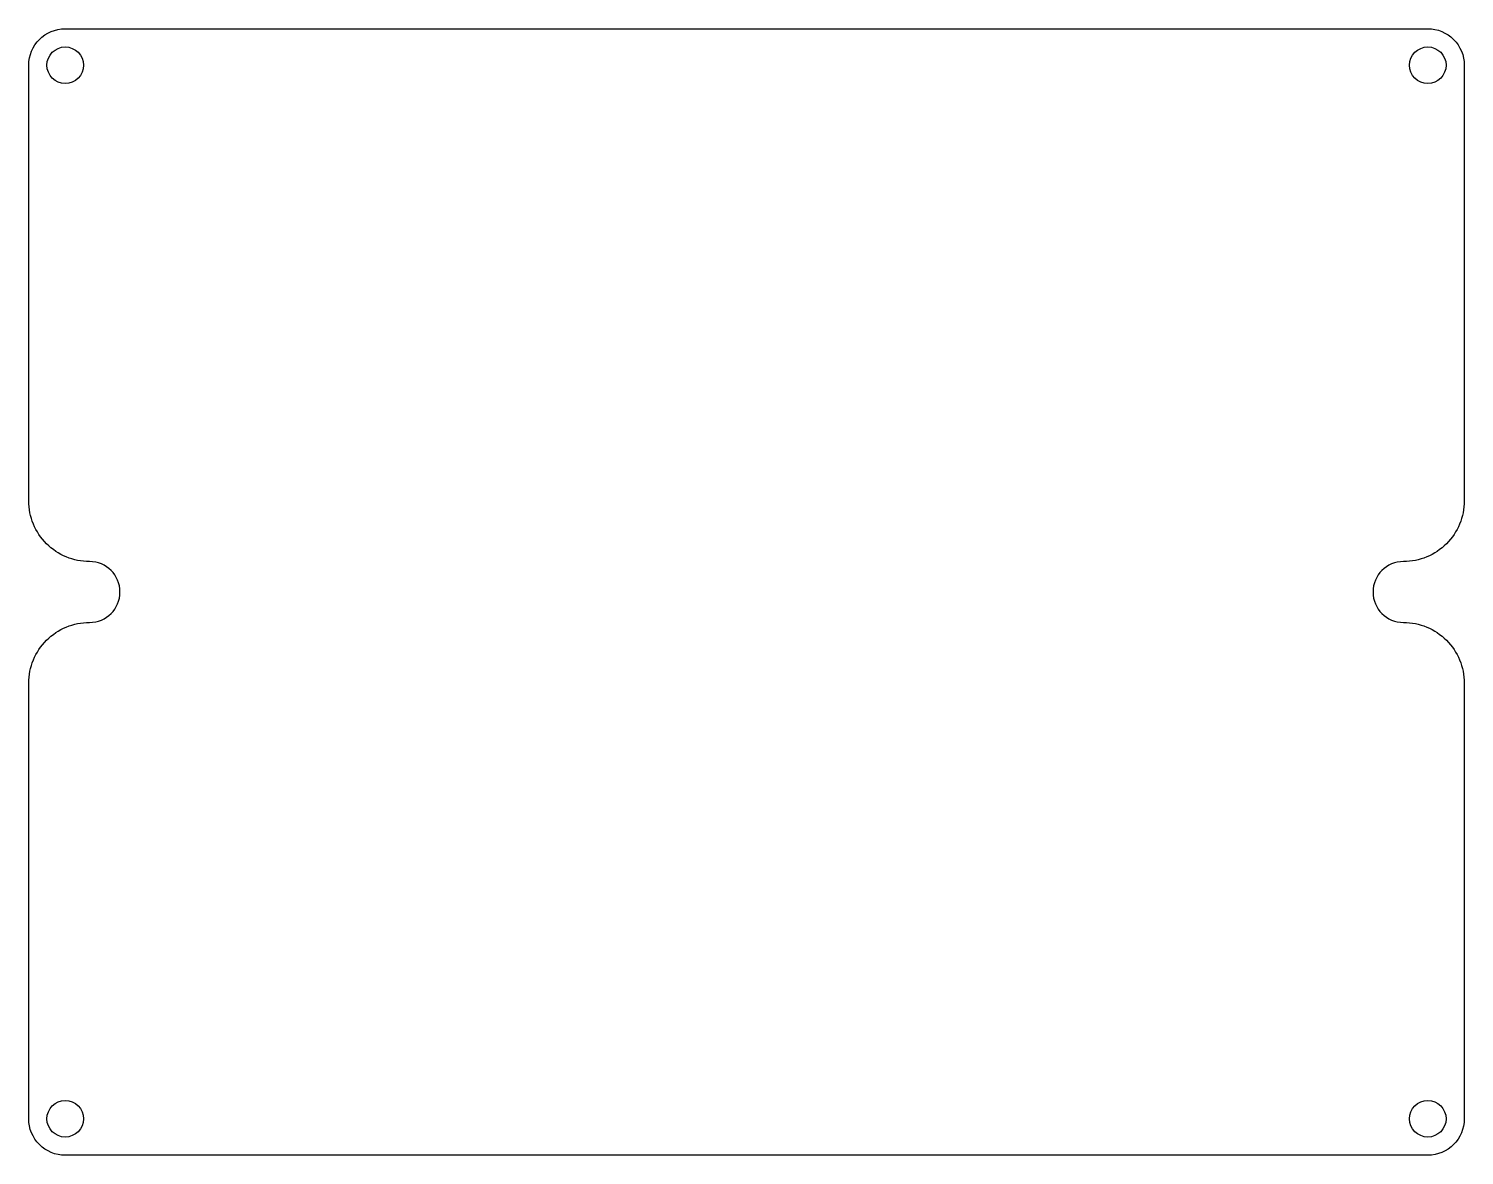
# Model space of a CAD drawing. Header units: millimetres. Extents: x -3 to 115, y -3 to 90.
import ezdxf

# ---------------------------------------------------------------- set-up
doc = ezdxf.new("R2010")
doc.units = ezdxf.units.MM
doc.header["$MEASUREMENT"] = 0
doc.layers.add('LAYER J', color=7, linetype='Continuous')

msp = doc.modelspace()

# ---------------------------------------------------------------- linework, layer by layer
at = {"layer": 'LAYER J', "color": 5}
msp.add_lwpolyline([(-3, 71.1), (-3, 86.6, -0.414213), (0, 89.6), (112, 89.6, -0.414214), (115, 86.6), (115, 50.8, -0.414214), (110, 45.8, 1), (110, 40.8, -0.414214), (115, 35.8), (115, 0, -0.414213), (112, -3), (0, -3, -0.414214), (-3, 0), (-3, 35.8, -0.414214), (2, 40.8, 1), (2, 45.8, -0.414214), (-3, 50.8)], format="xyb", close=True, dxfattribs=at)
at = {"layer": 'LAYER J', "color": 1}
for centre in [(0, 86.6), (112, 86.6), (0, 0), (112, 0)]:
    msp.add_circle(centre, 1.5, dxfattribs=at)

doc.saveas('drawing.dxf')
